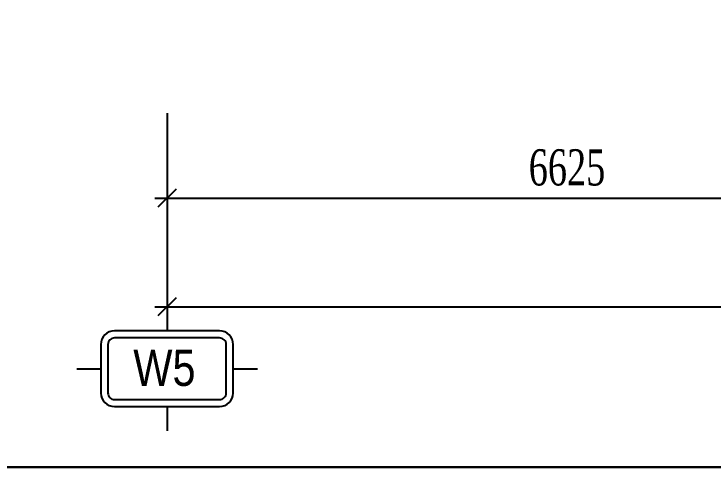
# Model space of a CAD drawing. Header units: inches. Extents: x 315041 to 662841, y -45540 to -35018.
# Drawn here: x 334513.3 to 334571.2, y -35994.6 to -35957.1 of the extents above; entities that cross this region are included whole.
import ezdxf
from ezdxf.enums import TextEntityAlignment as Align

# ---------------------------------------------------------------- set-up
doc = ezdxf.new("R2010")
doc.units = ezdxf.units.IN
doc.header["$MEASUREMENT"] = 0
for name, color, linetype in [('3', 3, 'Continuous'), ('7', 7, 'Continuous'), ('8', 8, 'Continuous')]:
    doc.layers.add(name, color=color, linetype=linetype)
doc.styles.add('hx2', font='VHARIALN.TTF')
doc.styles.add('ST1', font='times.ttf', dxfattribs={"width": 0.7})
doc.dimstyles.new('100', dxfattribs={"dimtxt": 3, "dimasz": 1.5, "dimexe": 1, "dimexo": 0, "dimgap": 1, "dimtad": 1, "dimdec": 0, "dimlfac": 100, "dimzin": 0, "dimdsep": 46, "dimtxsty": 'ST1', "dimblk": 'OBLIQUE', "dimcen": 1, "dimdle": 1, "dimclrd": 8, "dimclre": 8, "dimclrt": 3, "dimadec": 0, "dimazin": 0, "dimtfac": 1, "dimtdec": 0, "dimtix": 1, "dimtmove": 1, "dimatfit": 3, "dimfxl": 0, "dimtfill": 1, "dimtolj": 1, "dimtzin": 0, "dimlwd": -1, "dimlwe": -1, "dimarcsym": 1})

# ---------------------------------------------------------------- blocks, each defined once
blk = doc.blocks.new('A$C75D82031')
at = {"layer": '7', "color": 147, "linetype": 'Continuous'}
blk.add_lwpolyline([(12.331, 57.61), (581.669, 57.61), (581.669, 409.19), (12.331, 409.19)], close=True, dxfattribs=at)
blk = doc.blocks.new('_Oblique')
at = {"color": 0, "linetype": 'ByBlock', "lineweight": -2}
blk.add_line((-0.5, -0.5), (0.5, 0.5), dxfattribs=at)
blk = doc.blocks.new('*D340')
at = {"color": 8, "linetype": 'Continuous', "transparency": 16777216}
for p, q in [((334525.942, -35965.314), (334525.942, -35973.337)), ((334592.192, -35965.314), (334592.192, -35973.337)), ((334524.942, -35972.337), (334593.192, -35972.337))]:
    blk.add_line(p, q, dxfattribs=at)
at = {"layer": 'Defpoints', "color": 0, "transparency": 16777216}
for p in [(334525.942, -35965.314), (334592.192, -35965.314), (334592.192, -35972.337)]:
    blk.add_point(p, dxfattribs=at)
at = {"color": 8, "transparency": 16777216, "xscale": 1.5, "yscale": 1.5, "zscale": 1.5, "rotation": 180}
blk.add_blockref('_Oblique', (334525.942, -35972.337), dxfattribs=at)
at = {"color": 8, "transparency": 16777216, "xscale": 1.5, "yscale": 1.5, "zscale": 1.5}
blk.add_blockref('_Oblique', (334592.192, -35972.337), dxfattribs=at)
at = {"color": 3, "transparency": 16777216, "insert": (334559.067, -35969.811), "char_height": 3, "attachment_point": 5, "style": 'ST1', "bg_fill": 3, "box_fill_scale": 1.25, "bg_fill_color": 256, "bg_fill_true_color": 13158600, "bg_fill_transparency": 7698028}
blk.add_mtext('\\A1;6625', dxfattribs=at)
blk = doc.blocks.new('*D344')
at = {"color": 8, "linetype": 'Continuous', "transparency": 16777216}
for p, q in [((334525.942, -35965.314), (334525.942, -35982.347)), ((334790.942, -35965.314), (334790.942, -35982.347)), ((334524.942, -35981.347), (334791.942, -35981.347))]:
    blk.add_line(p, q, dxfattribs=at)
at = {"layer": 'Defpoints', "color": 0, "transparency": 16777216}
for p in [(334525.942, -35965.314), (334790.942, -35965.314), (334790.942, -35981.347)]:
    blk.add_point(p, dxfattribs=at)
at = {"color": 8, "transparency": 16777216, "xscale": 1.5, "yscale": 1.5, "zscale": 1.5, "rotation": 180}
blk.add_blockref('_Oblique', (334525.942, -35981.347), dxfattribs=at)
at = {"color": 8, "transparency": 16777216, "xscale": 1.5, "yscale": 1.5, "zscale": 1.5}
blk.add_blockref('_Oblique', (334790.942, -35981.347), dxfattribs=at)
at = {"color": 3, "transparency": 16777216, "insert": (334658.442, -35978.821), "char_height": 3, "attachment_point": 5, "style": 'ST1', "bg_fill": 3, "box_fill_scale": 1.25, "bg_fill_color": 256, "bg_fill_true_color": 13158600, "bg_fill_transparency": 16678048}
blk.add_mtext('\\A1;26500', dxfattribs=at)
blk = doc.blocks.new('TENTRUC')
at = {"layer": '7'}
for p, q in [((0, 8.267), (0, 10.265)), ((-7.478, 5.132), (-5.48, 5.132)), ((5.48, 5.132), (7.478, 5.132)), ((0, 0), (0, 1.998))]:
    blk.add_line(p, q, dxfattribs=at)
blk.add_lwpolyline([(-4.356, 8.267), (4.356, 8.267, -0.414214), (5.48, 7.143), (5.48, 3.122, -0.414214), (4.356, 1.998), (-4.356, 1.998, -0.414214), (-5.48, 3.122), (-5.48, 7.143, -0.414214)], format="xyb", close=True, dxfattribs=at)
at = {"layer": '8', "ltscale": 15}
blk.add_lwpolyline([(-4.356, 7.684), (4.356, 7.684, -0.414214), (4.897, 7.143), (4.897, 3.122, -0.414214), (4.356, 2.581), (-4.356, 2.581, -0.414214), (-4.897, 3.122), (-4.897, 7.143, -0.414214)], format="xyb", close=True, dxfattribs=at)
at = {"layer": '3', "style": 'hx2'}
blk.add_attdef('TR', text='', height=2.904, dxfattribs=at).set_placement((-0.156, 3.827), align=Align.CENTER)

msp = doc.modelspace()

# ---------------------------------------------------------------- block references
at = {"color": 1}
msp.add_blockref('A$C75D82031', (334361.4424, -36052.2326), dxfattribs=at)

# ---------------------------------------------------------------- next in the draw order: dimensions: what is measured, and where the dimension line sits
at = {"color": 8}
dim = msp.add_linear_dim(base=(334592.1924, -35972.3373), p1=(334525.9424, -35965.3139), p2=(334592.1924, -35965.3139), dimstyle='100', dxfattribs=at)
dim.commit()
dim.dimension.update_dxf_attribs({"geometry": '*D340', "text_midpoint": (334559.0674, -35969.8113)})

# ---------------------------------------------------------------- next in the draw order: dimensions: what is measured, and where the dimension line sits
dim = msp.add_linear_dim(base=(334790.9424, -35981.3473), p1=(334525.9424, -35965.3139), p2=(334790.9424, -35965.3139), dimstyle='100', dxfattribs=at)
dim.commit()
dim.dimension.update_dxf_attribs({"geometry": '*D344', "text_midpoint": (334658.4424, -35978.8213)})

# ---------------------------------------------------------------- next in the draw order: linework, layer by layer
msp.add_lwpolyline([(334373.7734, -35643.0427), (334943.1113, -35643.0427), (334943.1113, -35994.6225), (334373.7734, -35994.6225)], close=True, dxfattribs=at)

# ---------------------------------------------------------------- next in the draw order: block references
at = {"layer": '3'}
ref = msp.add_blockref('TENTRUC', (334525.9424, -35981.3473), dxfattribs=dict(at, xscale=-1, rotation=180))
ref.add_attrib('TR', 'w5', dxfattribs={"layer": '0', "height": 3, "style": 'hx2'}).set_placement((334525.7261, -35987.9005), align=Align.CENTER)

doc.saveas('drawing.dxf')
